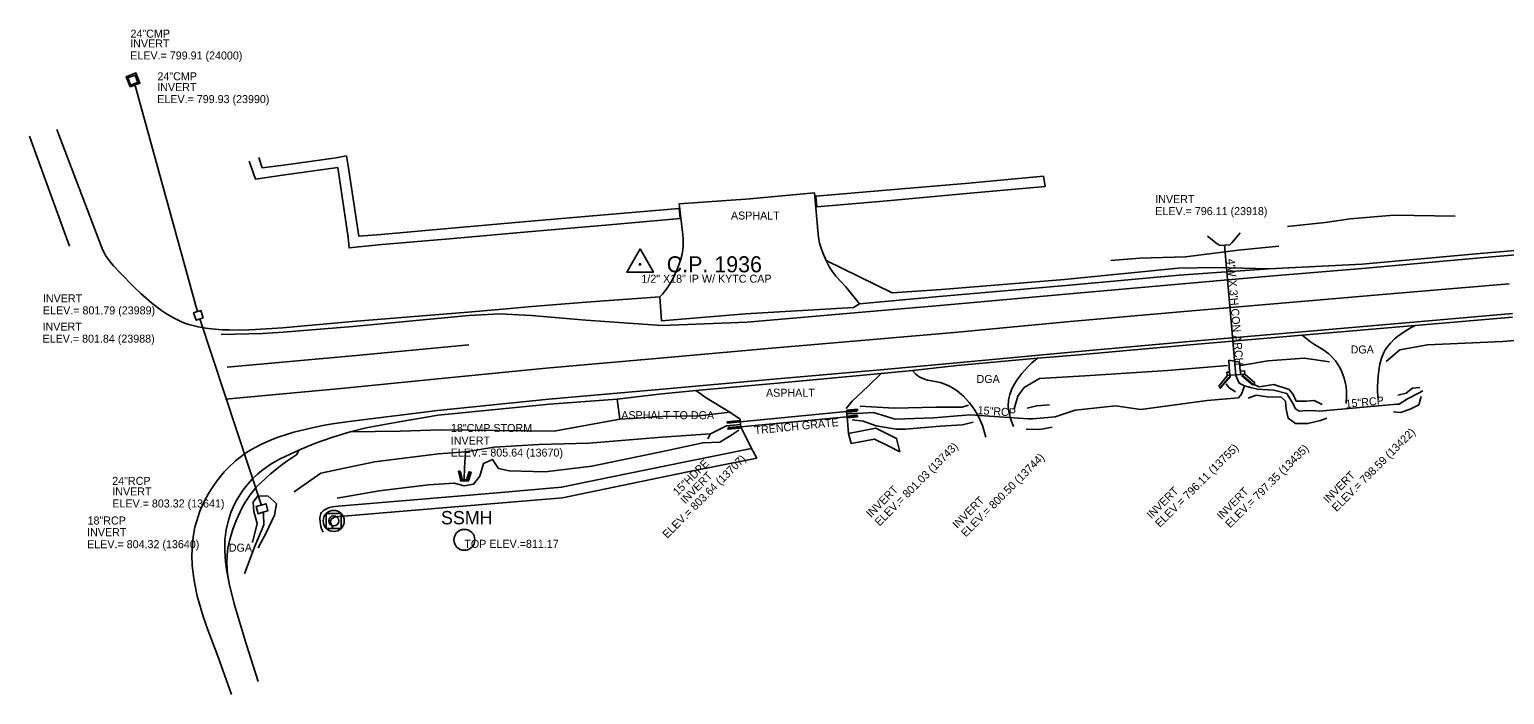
# Model space of a CAD drawing. Extents: x 4874250 to 4894764, y 3790958 to 3811930.
# Drawn here: x 4874250 to 4874803, y 3811036 to 3811286 of the extents above; entities that cross this region are included whole.
import ezdxf

# ---------------------------------------------------------------- set-up
doc = ezdxf.new("R2010")
doc.units = 0
for name, color, linetype in [('R_CM_CRAIL_PR', 7, 'Continuous'), ('R_CM_CUT_PR', 7, 'Continuous'), ('R_CM_DITCH_PR', 7, 'Continuous'), ('R_CM_EASH_PR', 7, 'Continuous'), ('R_CM_FILL_PR', 7, 'Continuous'), ('R_CM_GRPOST_PR', 7, 'Continuous'), ('R_CM_GRWOOD_PR', 7, 'Continuous'), ('R_CM_MPES_PR', 7, 'Continuous'), ('R_IN_INRPNT_EX', 7, 'Continuous'), ('R_PL_BOS_EX', 7, 'Continuous'), ('R_PL_CLINE_EX', 7, 'Continuous'), ('R_PL_CNTINT_PR', 7, 'Continuous'), ('R_PL_ENTR_EX', 7, 'Continuous'), ('R_PL_EOR_EX', 7, 'Continuous'), ('R_PL_LL_EX', 7, 'Continuous')]:
    doc.layers.add(name, color=color, linetype=linetype)

msp = doc.modelspace()

# ---------------------------------------------------------------- linework, layer by layer
at = {"layer": 'R_CM_CRAIL_PR'}
for points in [[(4874264.97, 3811204.42), (4874249.93, 3811245.64)], [(4874837.74, 3811205.44), (4874793.54, 3811201.73), (4874749.38, 3811197.68), (4874714.47, 3811195.9), (4874680.83, 3811193.59), (4874638.29, 3811189.65), (4874592.18, 3811185.76), (4874560.96, 3811182.89), (4874558.73, 3811181.44), (4874518.22, 3811179.08), (4874486.81, 3811176.42), (4874486.17, 3811185.41), (4874458.6, 3811183.41), (4874438.21, 3811181.77), (4874425.86, 3811180.77), (4874414.24, 3811179.67), (4874371.04, 3811176.16), (4874344.77, 3811173.89), (4874334.64, 3811173.17), (4874329.63, 3811173.01), (4874324.62, 3811173.03), (4874322.1, 3811173.13), (4874318.08, 3811173.44), (4874316.07, 3811173.68), (4874313.1, 3811174.2), (4874310.19, 3811174.93), (4874308.76, 3811175.4), (4874307.19, 3811175.99), (4874304.15, 3811177.42), (4874301.22, 3811179.11), (4874299.34, 3811180.37), (4874295.74, 3811183.09), (4874291.61, 3811186.68), (4874288.99, 3811189.19), (4874283.88, 3811194.44), (4874281.45, 3811197.08), (4874280.3, 3811198.45), (4874278.72, 3811200.6), (4874277.42, 3811202.91), (4874276.9, 3811204.14), (4874260.2, 3811248.11)], [(4874837.8, 3811203.82), (4874793.68, 3811200.02), (4874749.43, 3811196.12), (4874714.63, 3811193.24), (4874680.72, 3811190.19), (4874638.39, 3811186.41), (4874592.65, 3811182.37), (4874560.54, 3811179.57), (4874518.88, 3811175.96), (4874486.87, 3811174.7), (4874458.46, 3811176.65), (4874438.06, 3811178.5), (4874426.17, 3811179.08), (4874414.56, 3811178.52), (4874371.09, 3811174.4), (4874344.98, 3811172.22), (4874337.25, 3811171.78), (4874326.92, 3811171.53), (4874321.76, 3811171.39)], [(4874714.47, 3811195.9), (4874694.63, 3811196.48), (4874680.49, 3811196.16), (4874637.81, 3811191.92), (4874591.7, 3811188.23), (4874573.29, 3811186.9), (4874548.51, 3811199.08)], [(4874805.69, 3811179.21), (4874768.68, 3811175.98), (4874726.75, 3811172.3), (4874684.54, 3811168.72), (4874641.7, 3811164.83), (4874597.52, 3811160.69), (4874568.93, 3811158.06), (4874528.79, 3811154.55), (4874485.78, 3811150.78), (4874444.62, 3811147.07), (4874402.89, 3811142.89), (4874369.77, 3811138.77), (4874363.52, 3811137.88), (4874360.43, 3811137.35), (4874355.85, 3811136.44), (4874349.03, 3811134.75), (4874343.53, 3811133.05), (4874340.82, 3811132.05), (4874336.86, 3811130.32), (4874333.07, 3811128.29), (4874331.26, 3811127.15), (4874329.83, 3811126.15), (4874327.1, 3811123.97), (4874324.54, 3811121.58), (4874322.94, 3811119.87), (4874319.98, 3811116.23), (4874317.85, 3811113.12), (4874316.87, 3811111.51), (4874315.53, 3811109.02), (4874313.8, 3811105.17), (4874312.46, 3811101.18), (4874311.93, 3811099.14), (4874311.38, 3811096.33), (4874311.12, 3811094.43), (4874310.84, 3811090.6), (4874310.81, 3811088.67), (4874310.95, 3811084.81), (4874311.35, 3811080.95), (4874311.74, 3811078.39), (4874312.8, 3811073.34), (4874313.48, 3811070.77), (4874315.03, 3811065.71), (4874316.78, 3811060.72), (4874320.49, 3811050.85), (4874325.69, 3811036.5)], [(4874805.78, 3811177.78), (4874726.87, 3811171.05), (4874684.76, 3811167.46), (4874641.86, 3811163.56), (4874627.7, 3811162.42), (4874597.66, 3811159.67), (4874580.87, 3811157.87), (4874569.06, 3811156.73), (4874528.94, 3811153.02), (4874499.72, 3811150.31), (4874485.83, 3811149.01), (4874470.23, 3811147.14), (4874444.81, 3811145.22), (4874403.12, 3811141.16), (4874388.52, 3811138.69), (4874380.24, 3811137.18), (4874376.14, 3811136.32), (4874370.05, 3811134.83), (4874363.57, 3811132.89), (4874359.29, 3811131.41), (4874356.46, 3811130.35), (4874350.85, 3811128.04), (4874345.98, 3811125.82), (4874343.61, 3811124.6), (4874340.17, 3811122.59), (4874336.93, 3811120.32), (4874335.4, 3811119.06), (4874333.35, 3811117.11), (4874330.85, 3811114.26), (4874329.72, 3811112.73), (4874327.63, 3811109.39), (4874326.82, 3811107.83), (4874325.42, 3811104.61), (4874324.58, 3811102.11), (4874323.66, 3811098.29), (4874323.36, 3811096.35), (4874323.17, 3811094.32), (4874323.11, 3811090.26), (4874323.42, 3811086.19), (4874323.79, 3811083.49), (4874324.81, 3811078.12), (4874326.68, 3811070.5), (4874328.1, 3811065.49), (4874331.14, 3811055.53), (4874335.58, 3811041.37)], [(4874512.44, 3811142.2), (4874500.77, 3811140.9), (4874486.99, 3811140.65), (4874471.23, 3811139.63), (4874470.23, 3811147.14)], [(4874471.23, 3811139.63), (4874446.54, 3811135.12), (4874404.16, 3811135.64), (4874388.8, 3811135.17), (4874370.05, 3811134.83)], [(4874350.13, 3811126.43), (4874350.85, 3811128.04)], [(4874324.81, 3811078.12), (4874324.19, 3811081.68), (4874324.01, 3811083.44), (4874323.89, 3811086.08), (4874323.99, 3811088.7), (4874324.12, 3811090), (4874324.31, 3811091.35), (4874324.85, 3811094.03), (4874325.58, 3811096.69), (4874326.16, 3811098.45), (4874327.48, 3811101.92), (4874329.48, 3811106.27), (4874330.62, 3811108.35), (4874332.59, 3811111.31), (4874334.94, 3811114.1), (4874336.66, 3811115.83), (4874340.31, 3811119.1), (4874344.55, 3811122.52), (4874346.73, 3811124.14), (4874350.13, 3811126.43)]]:
    msp.add_lwpolyline(points, dxfattribs=at)
at = {"layer": 'R_CM_CUT_PR'}
for points in [[(4875390.64, 3811219.66), (4875351.43, 3811217), (4875304.27, 3811211.43), (4875263.65, 3811209.82), (4875219.08, 3811205.79), (4875177, 3811201.89), (4875135.86, 3811198.16), (4875105.05, 3811194.38), (4875068.04, 3811192.06), (4875027.56, 3811188.25), (4874981.33, 3811185.11), (4874937.82, 3811180.16), (4874897.01, 3811176.96), (4874874.42, 3811176.46), (4874841.69, 3811172.09), (4874802.16, 3811168.7), (4874773.92, 3811167.42), (4874763.46, 3811165.57), (4874758.4, 3811161.21)], [(4874718.13, 3811204.44), (4874702.95, 3811202.9), (4874683.2, 3811200.46), (4874666.11, 3811199.98), (4874655.23, 3811199.04)], [(4874703.97, 3811159.73), (4874714.05, 3811161.52), (4874727.67, 3811162.43), (4874737.11, 3811161.11)], [(4874698.93, 3811159.69), (4874676.49, 3811157.86), (4874645.42, 3811155.9), (4874628.5, 3811154.82), (4874622.77, 3811151.54), (4874620.29, 3811148.26), (4874619.01, 3811143.47)], [(4874698.38, 3811152.87), (4874699.56, 3811151.33), (4874701.92, 3811149.83)], [(4874734.43, 3811145.15), (4874731.42, 3811146.67), (4874728.45, 3811146.4), (4874724.61, 3811146.43), (4874723.58, 3811148.81), (4874722.02, 3811150.75), (4874716.29, 3811152.62), (4874710.75, 3811151.8), (4874708.83, 3811152.56), (4874708.38, 3811152.46)], [(4874762.77, 3811148.68), (4874765.91, 3811149.33), (4874768.21, 3811151.3), (4874770.99, 3811151.46)], [(4874561.27, 3811144.52), (4874573.97, 3811143.7), (4874589.68, 3811144.18), (4874599.52, 3811144.18), (4874601.9, 3811144.87)], [(4874623.84, 3811143.73), (4874627.3, 3811144.57), (4874632.22, 3811144.98)], [(4874706.62, 3811147.49), (4874709.72, 3811148.66), (4874714.66, 3811147.92), (4874718.97, 3811147.97), (4874720.71, 3811146.35), (4874720.96, 3811143.42), (4874721.62, 3811139.96), (4874724.44, 3811138.01), (4874729.08, 3811138), (4874733.76, 3811139.07), (4874736.13, 3811140.01)], [(4874771.57, 3811148.06), (4874770.61, 3811145.04), (4874767.42, 3811143.34), (4874763.78, 3811142.12), (4874761.19, 3811142.41)], [(4874603.64, 3811138.47), (4874599.55, 3811137.46), (4874591.24, 3811137.04), (4874578.28, 3811135.86), (4874574.77, 3811135.91), (4874567.24, 3811137.1), (4874562.33, 3811138.84), (4874558.27, 3811139.42)], [(4874365.2, 3811110.09), (4874380.95, 3811112.82), (4874399.45, 3811115.01), (4874409.14, 3811115.68), (4874412.86, 3811114.68), (4874416.35, 3811115.27), (4874418.67, 3811118.33), (4874420.06, 3811123.07), (4874423.4, 3811124.55), (4874425.74, 3811121.2), (4874429.72, 3811120.24), (4874443.15, 3811119.93), (4874460.72, 3811122.02), (4874488.37, 3811127.81), (4874502.3, 3811130.82), (4874508.62, 3811131.07), (4874512.8, 3811133.46), (4874515.74, 3811135.46)], [(4874633.21, 3811136.64), (4874628.58, 3811135.74), (4874623.46, 3811135.89)], [(4874333.56, 3811093.47), (4874335.23, 3811100.54), (4874334.05, 3811105.05), (4874333.73, 3811108.5), (4874335.5, 3811110.89), (4874339.34, 3811110.83), (4874341.51, 3811108.96), (4874342.53, 3811107.96), (4874341.8, 3811103.69), (4874338.44, 3811096.79), (4874335.69, 3811091.45)]]:
    msp.add_lwpolyline(points, dxfattribs=at)
at = {"layer": 'R_CM_DITCH_PR'}
for points in [[(4874287.65, 3811264.06), (4874291.28, 3811265.52), (4874289.84, 3811269.31), (4874286.11, 3811267.82), (4874287.65, 3811264.06)], [(4874290.62, 3811265.84), (4874290.5, 3811265.79), (4874289.5, 3811268.53), (4874286.83, 3811267.5), (4874287.83, 3811264.76), (4874290.62, 3811265.84)], [(4874312.83, 3811179.78), (4874289.29, 3811265.45)], [(4874703.63, 3811209.48), (4874700.54, 3811205.66), (4874699.99, 3811205.17), (4874699.8, 3811204.95), (4874695.93, 3811204.62), (4874695.66, 3811204.95), (4874695.02, 3811205.31), (4874691.38, 3811208.18)], [(4874702.06, 3811155.94), (4874697.84, 3811204.99)], [(4874315.05, 3811177.62), (4874314.17, 3811180.28), (4874311.35, 3811179.4), (4874312.42, 3811176.66), (4874315.05, 3811177.62)], [(4874336.9, 3811107.26), (4874313.77, 3811177.25)], [(4874698.83, 3811155.97), (4874698.79, 3811155.85), (4874695.72, 3811151.93), (4874696.31, 3811151.54), (4874699.41, 3811155.28), (4874700.03, 3811155.9)], [(4874703.79, 3811157.67), (4874705.32, 3811157.75), (4874705.48, 3811156.44), (4874703.81, 3811156.32), (4874699.82, 3811156.13), (4874698.83, 3811155.97), (4874698.7, 3811157.18), (4874699.7, 3811157.19)], [(4874705.48, 3811156.44), (4874705.52, 3811156.33), (4874709.15, 3811153.3), (4874708.55, 3811152.64), (4874705.02, 3811155.63), (4874704.32, 3811156.2)], [(4874762.37, 3811145.2), (4874733.29, 3811142.68)], [(4874511.38, 3811138.2), (4874516.27, 3811138.64), (4874516.21, 3811139.11), (4874511.42, 3811138.68), (4874511.38, 3811138.2)], [(4874556.34, 3811140.48), (4874516.53, 3811136.79), (4874516.33, 3811138.69), (4874556.19, 3811142.56), (4874556.34, 3811140.48)], [(4874560.3, 3811142.9), (4874556.22, 3811142.49), (4874556.21, 3811142.98), (4874560.27, 3811143.32), (4874560.3, 3811142.9)], [(4874560.27, 3811140.98), (4874556.42, 3811140.6), (4874556.44, 3811140.17), (4874560.2, 3811140.54), (4874560.27, 3811140.98)], [(4874602.43, 3811141.21), (4874624.23, 3811139.73)], [(4874511.71, 3811136.3), (4874516.38, 3811136.79), (4874516.41, 3811136.47), (4874515.89, 3811136.26), (4874511.76, 3811135.87), (4874511.71, 3811136.3)], [(4874410.77, 3811120.19), (4874411.4, 3811117.06), (4874411.5, 3811116.48), (4874414.33, 3811116.38), (4874414.55, 3811116.93), (4874415.43, 3811119.76), (4874414.93, 3811119.92), (4874414.01, 3811116.88), (4874412.03, 3811116.96), (4874411.27, 3811120.1), (4874410.77, 3811120.19)], [(4874339.23, 3811105.33), (4874337.36, 3811104.8), (4874335.64, 3811104.17), (4874334.92, 3811106.87), (4874338.62, 3811107.92), (4874339.23, 3811105.33)]]:
    msp.add_lwpolyline(points, dxfattribs=at)
at = {"layer": 'R_CM_EASH_PR'}
msp.add_lwpolyline([(4874703.37, 3811160.96), (4874703.71, 3811157.57), (4874703.79, 3811157.67), (4874703.81, 3811156.32), (4874699.82, 3811156.13), (4874699.7, 3811157.19), (4874699.64, 3811157.17), (4874699.48, 3811161.68), (4874703.37, 3811160.96)], dxfattribs=at)
at = {"layer": 'R_CM_FILL_PR'}
for points in [[(4874695.94, 3811151.52), (4874696.3, 3811151.24), (4874698.18, 3811153.32), (4874700.14, 3811155.64)], [(4874709.21, 3811153.11), (4874708.38, 3811152.46), (4874706.8, 3811153.73), (4874704.16, 3811156)], [(4874516.31, 3811138.59), (4874511.45, 3811138.1)], [(4874560.12, 3811142.66), (4874556.31, 3811142.38)], [(4874556.41, 3811140.76), (4874559.99, 3811141.14)], [(4874511.66, 3811136.5), (4874516.38, 3811136.9)], [(4874411.44, 3811120.07), (4874412.09, 3811117.29)], [(4874413.83, 3811117.22), (4874414.77, 3811120.01)]]:
    msp.add_lwpolyline(points, dxfattribs=at)
at = {"layer": 'R_CM_GRPOST_PR'}
for points in [[(4874560.96, 3811182.89), (4874555.85, 3811189.25), (4874552.11, 3811193.21), (4874550.73, 3811195.04), (4874549.93, 3811196.34), (4874548.51, 3811199.08), (4874547.26, 3811201.89), (4874546.73, 3811203.31), (4874546.06, 3811205.5), (4874545.61, 3811207.76), (4874545.48, 3811208.93), (4874544.19, 3811224.36), (4874519.95, 3811222.14), (4874520, 3811222.17), (4874493.43, 3811220.35), (4874494.81, 3811208.62), (4874494.93, 3811207.13), (4874494.88, 3811204.23), (4874494.48, 3811201.4), (4874494.04, 3811199.57), (4874492.83, 3811196.01), (4874491.31, 3811192.69), (4874490.41, 3811191.08), (4874488.89, 3811188.75), (4874487.13, 3811186.5), (4874486.17, 3811185.41)], [(4874769.19, 3811174.64), (4874767.78, 3811173.94), (4874765.09, 3811172.34), (4874762.7, 3811170.63), (4874761.57, 3811169.68), (4874759.99, 3811168.15), (4874758.62, 3811166.45), (4874758.03, 3811165.54), (4874757.5, 3811164.56), (4874756.64, 3811162.47), (4874756.02, 3811160.27), (4874755.73, 3811158.76), (4874755.33, 3811155.72), (4874755.12, 3811151.87), (4874755.15, 3811149.95), (4874755.4, 3811147.04)], [(4874743.35, 3811145.51), (4874743.57, 3811148.43), (4874743.54, 3811149.83), (4874743.34, 3811151.9), (4874743.16, 3811152.92), (4874742.65, 3811154.93), (4874741.92, 3811156.96), (4874741.48, 3811157.95), (4874740.72, 3811159.4), (4874739.36, 3811161.45), (4874737.76, 3811163.28), (4874736.87, 3811164.09), (4874734.65, 3811165.7), (4874731.51, 3811167.59), (4874729.98, 3811168.59), (4874726.87, 3811171.05)], [(4874627.7, 3811162.42), (4874625.58, 3811160.68), (4874624.28, 3811159.44), (4874621.87, 3811156.75), (4874620.03, 3811154.29), (4874619.2, 3811153), (4874618.13, 3811150.98), (4874617.32, 3811148.91), (4874617.04, 3811147.85), (4874616.83, 3811146.69), (4874616.74, 3811144.32), (4874617.04, 3811141.91), (4874617.46, 3811140.26), (4874617.82, 3811139.15), (4874618.76, 3811136.89)], [(4874569.06, 3811156.73), (4874564.28, 3811151.99), (4874560.2, 3811148.3), (4874558.26, 3811146.36), (4874555.95, 3811143.6)], [(4874608.35, 3811132.89), (4874607.65, 3811135.56), (4874607.06, 3811137.28), (4874605.6, 3811140.57), (4874604.2, 3811143.02), (4874603.41, 3811144.19), (4874602.13, 3811145.88), (4874599.97, 3811148.22), (4874597.68, 3811150.16), (4874596.44, 3811151.01), (4874594.48, 3811152.11), (4874592.39, 3811152.98), (4874591.29, 3811153.32), (4874589.31, 3811153.77), (4874586.66, 3811154.29), (4874585.38, 3811154.63), (4874583.62, 3811155.36), (4874582.82, 3811155.87), (4874582.12, 3811156.46), (4874580.87, 3811157.87)], [(4874516.28, 3811139.68), (4874512.44, 3811142.2), (4874503.93, 3811147.36), (4874499.72, 3811150.31)], [(4874516.28, 3811139.68), (4874516.33, 3811138.69)], [(4874556.84, 3811134.3), (4874556.34, 3811140.48)], [(4874516.53, 3811136.79), (4874520.53, 3811128.65)]]:
    msp.add_lwpolyline(points, dxfattribs=at)
at = {"layer": 'R_CM_GRWOOD_PR'}
msp.add_lwpolyline([(4874414.54, 3811167.44), (4874372.35, 3811163.51), (4874324.01, 3811159.11)], dxfattribs=at)
at = {"layer": 'R_CM_MPES_PR'}
for points in [[(4874784.31, 3811215.63), (4874761.23, 3811216.03), (4874744.88, 3811214.65), (4874735.49, 3811213.24), (4874721.4, 3811211.75)], [(4874703.09, 3811147.57), (4874704.16, 3811149.03), (4874705.28, 3811152.1), (4874703.25, 3811153.13), (4874702.06, 3811155.94)], [(4874707.49, 3811151.48), (4874705.28, 3811152.1)], [(4874733.29, 3811142.68), (4874731.99, 3811142.74), (4874728.62, 3811142.9), (4874725.78, 3811142.59), (4874724.3, 3811143.64), (4874723.62, 3811145.06), (4874721.15, 3811149.22), (4874716.24, 3811150.52), (4874710.12, 3811150.92), (4874707.49, 3811151.48)], [(4874772.1, 3811150.21), (4874770.48, 3811149.38), (4874766.44, 3811147.19), (4874763.24, 3811145.21), (4874762.37, 3811145.2)], [(4874624.23, 3811139.73), (4874625.95, 3811139.74), (4874634.31, 3811140.55), (4874641.87, 3811143.06), (4874656.95, 3811144.62), (4874666.4, 3811143.24), (4874691.25, 3811146.57), (4874703.09, 3811147.57)], [(4874556.38, 3811141.72), (4874560.23, 3811141.79), (4874566.24, 3811142.07), (4874574.32, 3811139.68), (4874588.81, 3811140.14), (4874597.67, 3811140.9), (4874602.43, 3811141.21)], [(4874349.11, 3811112.43), (4874359.11, 3811119.46), (4874379.22, 3811123.67), (4874403.18, 3811126.64), (4874413.37, 3811127.37), (4874424.13, 3811129.19), (4874440.84, 3811130.09), (4874459.61, 3811130.58), (4874486.89, 3811132.89), (4874505.2, 3811134.19), (4874511.16, 3811137.09), (4874516.29, 3811137.68)], [(4874504.11, 3811132.26), (4874505.2, 3811134.19)], [(4874412.86, 3811117.11), (4874412.99, 3811121.37), (4874413.37, 3811127.37)], [(4874330.53, 3811081.71), (4874334.1, 3811091.48), (4874335.72, 3811095.25), (4874337.79, 3811099.99), (4874337.6, 3811104.18), (4874337.36, 3811104.8)]]:
    msp.add_lwpolyline(points, dxfattribs=at)
at = {"layer": 'R_IN_INRPNT_EX'}
for points in [[(4874493.36, 3811218.54), (4874465.49, 3811216.22), (4874436.34, 3811213.64), (4874406.71, 3811211.02), (4874381.69, 3811208.82), (4874373.36, 3811208.15), (4874369.38, 3811234.49), (4874368.73, 3811238.25), (4874364.81, 3811237.55), (4874345.09, 3811234.8), (4874337.17, 3811233.78), (4874335.92, 3811237.64)], [(4874493.36, 3811218.54), (4874493.78, 3811214.8), (4874465.76, 3811212.27), (4874436.73, 3811209.75), (4874407.31, 3811207.15), (4874382.01, 3811205), (4874369.68, 3811203.8), (4874369.36, 3811207.67), (4874365.46, 3811233.84), (4874345.58, 3811231.09), (4874334.69, 3811229.48), (4874332.26, 3811236.21)], [(4874629.95, 3811230.59), (4874630.54, 3811226.79), (4874601.15, 3811224.1), (4874571.4, 3811221.47), (4874544.99, 3811219.22), (4874544.64, 3811223.14)], [(4874629.95, 3811230.59), (4874600.66, 3811227.95), (4874570.96, 3811225.38), (4874544.64, 3811223.14)], [(4874576.16, 3811127.33), (4874574.91, 3811132.43), (4874567.07, 3811136.31), (4874556.84, 3811134.3), (4874557.85, 3811130.47)], [(4874520.53, 3811128.65), (4874495.85, 3811123.69), (4874468.21, 3811118.04), (4874449.33, 3811114.15), (4874425.21, 3811112.05), (4874392.5, 3811109.24), (4874365.61, 3811107.05), (4874363.43, 3811106.79), (4874362.39, 3811106.53), (4874361.26, 3811106.08), (4874360.72, 3811105.79), (4874359.99, 3811105.26), (4874359.4, 3811104.62), (4874359.17, 3811104.25), (4874358.85, 3811103.29), (4874358.77, 3811102.6), (4874358.82, 3811101.18), (4874359.12, 3811099.44), (4874359.38, 3811098.6), (4874359.93, 3811097.36)], [(4874520.53, 3811128.65), (4874522.52, 3811125.04), (4874496.69, 3811119.89), (4874468.93, 3811114.12), (4874449.66, 3811110.2), (4874425.68, 3811108.19), (4874392.99, 3811105.41), (4874366.08, 3811103.15), (4874364.85, 3811103.03), (4874364.28, 3811102.88), (4874363.55, 3811102.54), (4874363.23, 3811102.3), (4874362.87, 3811101.85), (4874362.72, 3811101.36), (4874362.72, 3811101.09), (4874362.84, 3811100.67), (4874363.76, 3811098.53)], [(4874576.16, 3811127.33), (4874572.05, 3811129.52), (4874566.62, 3811132.15), (4874557.85, 3811130.47)]]:
    msp.add_lwpolyline(points, dxfattribs=at)
at = {"layer": 'R_PL_BOS_EX'}
msp.add_circle((4874412.91, 3811094.43), 3.92, dxfattribs=at)
at = {"layer": 'R_PL_CNTINT_PR'}
msp.add_lwpolyline([(4874804.45, 3811190.38), (4874767.31, 3811187.2), (4874725.09, 3811183.58), (4874682.7, 3811180.02), (4874639.96, 3811176.24), (4874596.54, 3811172.14), (4874567.53, 3811169.59), (4874528.2, 3811166.21), (4874484.8, 3811162.36), (4874443.62, 3811158.69), (4874401.76, 3811154.66), (4874368.02, 3811151.3), (4874323.35, 3811147.07)], dxfattribs=at)
at = {"layer": 'R_PL_EOR_EX'}
msp.add_lwpolyline([(4874478.75, 3811203.4), (4874473.75, 3811194.75), (4874483.75, 3811194.75)], close=True, dxfattribs=at)
msp.add_circle((4874478.75, 3811197.64), 0.266, dxfattribs=at)
at = {"layer": 'R_PL_LL_EX'}
for p, q in [((4874361.16, 3811104.31), (4874361.16, 3811098.71)), ((4874361.16, 3811104.31), (4874361.16, 3811098.71)), ((4874361.16, 3811104.31), (4874366.75, 3811104.31)), ((4874366.75, 3811104.31), (4874366.75, 3811098.71)), ((4874366.75, 3811104.31), (4874366.75, 3811098.71)), ((4874361.16, 3811098.71), (4874366.75, 3811098.71)), ((4874366.75, 3811098.71), (4874361.16, 3811098.71))]:
    msp.add_line(p, q, dxfattribs=at)
msp.add_circle((4874363.96, 3811101.51), 1.89, dxfattribs=at)
for start, end in [(45, 135), (135, 225), (135, 225), (315, 45), (315, 45), (225, 315), (225, 315)]:
    msp.add_arc((4874363.96, 3811101.51), 3.96, start, end, dxfattribs=at)

# ---------------------------------------------------------------- texts
at = {"layer": 'R_PL_BOS_EX'}
msp.add_text('SSMH', height=5, rotation=360, dxfattribs=at).set_placement((4874404.15, 3811100.23))
at = {"layer": 'R_PL_CLINE_EX'}
msp.add_text('C.P. 1936', height=6, dxfattribs=at).set_placement((4874488.75, 3811194.64))
at = {"layer": 'R_PL_ENTR_EX'}
for s, p in [('24"CMP', (4874287.78, 3811282.54)), ('ELEV.= 799.91 (24000)', (4874287.67, 3811274.36)), ('INVERT', (4874287.67, 3811278.86)), ('24"CMP', (4874297.88, 3811266.56)), ('INVERT', (4874297.8, 3811262.52)), ('ELEV.= 799.93 (23990)', (4874297.8, 3811258.02)), ('INVERT', (4874671.85, 3811220.57)), ('ASPHALT', (4874512.82, 3811214.4)), ('ELEV.= 796.11 (23918)', (4874671.85, 3811216.07)), ('1/2" X18" IP W/ KYTC CAP', (4874479.25, 3811190.74)), ('INVERT', (4874254.96, 3811183.38)), ('ELEV.= 801.79 (23989)', (4874254.96, 3811178.88)), ('ELEV.= 801.84 (23988)', (4874254.81, 3811168.29)), ('INVERT', (4874254.81, 3811172.79)), ('DGA', (4874745.08, 3811164.23)), ('DGA', (4874604.88, 3811153.18)), ('ASPHALT', (4874525.97, 3811148.03)), ('ASPHALT TO DGA', (4874471.73, 3811139.63)), ('18"CMP STORM', (4874407.88, 3811134.82)), ('INVERT', (4874407.82, 3811130.11)), ('ELEV.= 805.64 (13670)', (4874407.82, 3811125.61)), ('24"RCP', (4874280.93, 3811115.02)), ('INVERT', (4874280.96, 3811111.05)), ('ELEV.= 803.32 (13641)', (4874280.96, 3811106.55)), ('18"RCP', (4874271.69, 3811100.17)), ('ELEV.= 804.32 (13640)', (4874271.53, 3811091.3)), ('INVERT', (4874271.53, 3811095.8)), ('TOP ELEV.=811.17', (4874412.91, 3811091.43)), ('DGA', (4874324.62, 3811090))]:
    msp.add_text(s, height=3, dxfattribs=at).set_placement(p)
for s, rotation, p in [("4'W X 3'H CON ARCH", 274.678, (4874698.67, 3811199.6)), ('15"RCP', 356.2299, (4874605.19, 3811141.54)), ('15"RCP', 5.3512, (4874743.33, 3811143.86)), ('TRENCH GRATE', 5.658, (4874521.8, 3811133.92)), ('ELEV.= 798.59 (13422)', 45, (4874739.83, 3811104.75)), ('ELEV.= 801.03 (13743)', 45, (4874568.48, 3811099.39)), ('ELEV.= 796.11 (13755)', 45, (4874673.61, 3811098.87)), ('ELEV.= 797.35 (13435)', 45, (4874699.89, 3811098.65)), ('ELEV.= 803.64 (13707)', 45, (4874488.94, 3811094.74)), ('15"HDPE', 45, (4874492.85, 3811110.74)), ('ELEV.= 800.50 (13744)', 45, (4874600.84, 3811095.29)), ('INVERT', 45, (4874495.69, 3811107.69)), ('INVERT', 45, (4874736.64, 3811107.93)), ('INVERT', 45, (4874565.3, 3811102.57)), ('INVERT', 45, (4874597.65, 3811098.47)), ('INVERT', 45, (4874670.42, 3811102.05)), ('INVERT', 45, (4874696.71, 3811101.83))]:
    msp.add_text(s, height=3, rotation=rotation, dxfattribs=at).set_placement(p)

doc.saveas('drawing.dxf')
